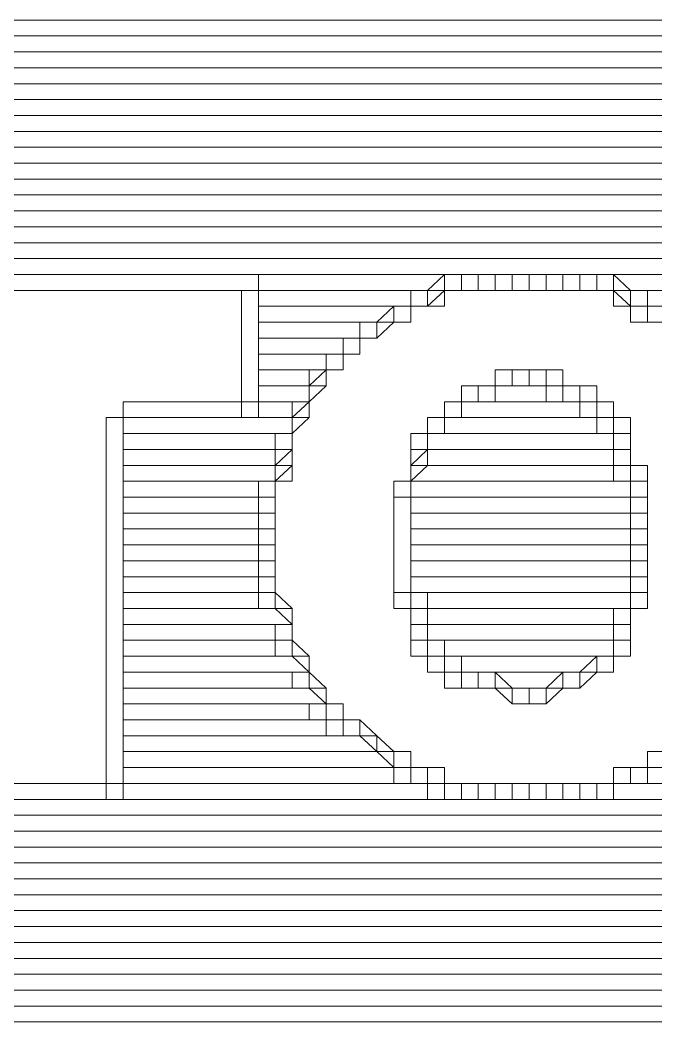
# Model space of a CAD drawing. Header units: millimetres. Extents: x 0 to 841, y 0 to 594.
# Drawn here: x 693.13 to 700.96, y 97.95 to 110.28 of the extents above; entities that cross this region are included whole.
import ezdxf

# ---------------------------------------------------------------- set-up
doc = ezdxf.new("R2010")
doc.units = ezdxf.units.MM
doc.header["$LTSCALE"] = 1.2
doc.layers.add('1', color=7, linetype='Continuous', lineweight=13)

msp = doc.modelspace()

# ---------------------------------------------------------------- linework, layer by layer
at = {"layer": '1'}
for p, q in [((659.387, 110.283), (718.839, 110.283)), ((659.387, 110.283), (718.839, 110.283)), ((659.387, 110.087), (718.839, 110.087)), ((659.387, 110.087), (718.839, 110.087)), ((659.387, 109.891), (718.839, 109.891)), ((659.387, 109.891), (718.839, 109.891)), ((667.723, 109.695), (718.839, 109.695)), ((667.723, 109.695), (718.839, 109.695)), ((667.931, 109.499), (718.839, 109.499)), ((667.931, 109.499), (718.839, 109.499)), ((668.139, 109.304), (718.839, 109.304)), ((668.139, 109.304), (718.839, 109.304)), ((668.348, 109.108), (718.839, 109.108)), ((668.348, 109.108), (718.839, 109.108)), ((668.557, 108.912), (718.839, 108.912)), ((668.557, 108.912), (718.839, 108.912)), ((668.765, 108.717), (718.839, 108.717)), ((668.765, 108.717), (718.839, 108.717)), ((668.973, 108.52), (718.839, 108.52)), ((668.973, 108.52), (718.839, 108.52)), ((669.182, 108.324), (718.839, 108.324)), ((669.182, 108.324), (718.839, 108.324)), ((669.39, 108.129), (718.839, 108.129)), ((669.39, 108.129), (718.839, 108.129)), ((669.598, 108.129), (718.839, 108.129)), ((669.598, 108.129), (718.839, 108.129)), ((669.807, 107.933), (718.839, 107.933)), ((669.807, 107.933), (718.839, 107.933)), ((670.015, 107.737), (718.839, 107.737)), ((670.015, 107.737), (718.839, 107.737)), ((670.432, 107.541), (718.839, 107.541)), ((670.432, 107.541), (718.839, 107.541)), ((678.143, 107.346), (718.839, 107.346)), ((678.143, 107.346), (718.839, 107.346)), ((678.35, 100.687), (718.839, 100.687)), ((678.35, 100.687), (718.839, 100.687)), ((670.224, 100.491), (718.839, 100.491)), ((670.224, 100.491), (718.839, 100.491)), ((670.432, 100.491), (718.839, 100.491)), ((670.432, 100.491), (718.839, 100.491)), ((669.807, 100.295), (718.839, 100.295)), ((669.807, 100.295), (718.839, 100.295)), ((669.598, 100.099), (718.839, 100.099)), ((669.598, 100.099), (718.839, 100.099)), ((669.182, 99.904), (718.839, 99.904)), ((669.182, 99.904), (718.839, 99.904)), ((668.765, 99.708), (718.839, 99.708)), ((668.765, 99.708), (718.839, 99.708)), ((659.387, 99.512), (718.839, 99.512)), ((659.387, 99.512), (718.839, 99.512)), ((667.931, 99.512), (718.839, 99.512)), ((667.931, 99.512), (718.839, 99.512)), ((659.387, 99.317), (718.839, 99.317)), ((659.387, 99.317), (718.839, 99.317)), ((659.387, 99.12), (718.839, 99.12)), ((659.387, 99.12), (718.839, 99.12)), ((659.387, 98.924), (718.839, 98.924)), ((659.387, 98.924), (718.839, 98.924)), ((659.387, 98.728), (718.839, 98.728)), ((659.387, 98.728), (718.839, 98.728)), ((659.387, 98.533), (718.839, 98.533)), ((659.387, 98.533), (718.839, 98.533)), ((659.387, 98.337), (718.839, 98.337)), ((659.387, 98.337), (718.839, 98.337))]:
    msp.add_line(p, q, dxfattribs=at)
for points in [[(718.839, 110.087), (659.387, 110.087), (659.387, 110.283), (718.839, 110.283)], [(718.839, 110.087), (659.387, 110.087), (659.387, 110.283)], [(718.839, 110.087), (659.387, 110.087), (659.387, 110.283), (718.839, 110.283)], [(718.839, 110.087), (659.387, 110.087), (659.387, 110.283)], [(718.839, 109.891), (659.387, 109.891), (659.387, 110.087)], [(718.839, 109.891), (659.387, 109.891), (659.387, 110.087)], [(718.839, 109.695), (659.387, 109.695), (659.387, 109.891)], [(718.839, 109.695), (659.387, 109.695), (659.387, 109.891)], [(718.839, 109.499), (667.723, 109.499), (667.723, 109.695)], [(718.839, 109.499), (667.723, 109.499), (667.723, 109.695)], [(718.839, 109.304), (667.931, 109.304), (667.931, 109.499)], [(718.839, 109.304), (667.931, 109.304), (667.931, 109.499)], [(718.839, 109.108), (668.139, 109.108), (668.139, 109.304), (718.839, 109.304)], [(718.839, 109.108), (668.139, 109.108), (668.139, 109.304)], [(718.839, 109.108), (668.139, 109.108), (668.139, 109.304), (718.839, 109.304)], [(718.839, 109.108), (668.139, 109.108), (668.139, 109.304)], [(718.839, 108.912), (668.348, 108.912), (668.348, 109.108)], [(718.839, 108.912), (668.348, 108.912), (668.348, 109.108)], [(718.839, 108.717), (668.557, 108.717), (668.557, 108.912)], [(718.839, 108.717), (668.557, 108.717), (668.557, 108.912)], [(718.839, 108.52), (668.765, 108.52), (668.765, 108.717)], [(718.839, 108.52), (668.765, 108.52), (668.765, 108.717)], [(718.839, 108.324), (668.973, 108.324), (668.973, 108.52)], [(718.839, 108.324), (668.973, 108.324), (668.973, 108.52)], [(718.839, 108.129), (669.182, 108.129), (669.182, 108.324)], [(718.839, 108.129), (669.182, 108.129), (669.182, 108.324)], [(718.839, 107.933), (669.39, 107.933), (669.39, 108.129)], [(718.839, 107.933), (669.39, 107.933), (669.39, 108.129)], [(718.839, 107.933), (669.598, 107.933), (669.598, 108.129)], [(718.839, 107.933), (669.598, 107.933), (669.598, 108.129)], [(718.839, 107.737), (669.807, 107.737), (669.807, 107.933)], [(718.839, 107.737), (669.807, 107.737), (669.807, 107.933)], [(718.839, 107.541), (670.015, 107.541), (670.015, 107.737)], [(718.839, 107.541), (670.015, 107.541), (670.015, 107.737)], [(718.839, 107.346), (670.432, 107.346), (670.432, 107.541)], [(718.839, 107.346), (670.432, 107.346), (670.432, 107.541)], [(718.839, 107.15), (678.143, 107.15), (678.143, 107.346)], [(718.839, 107.15), (678.143, 107.15), (678.143, 107.346)], [(718.839, 100.491), (678.35, 100.491), (678.35, 100.687)], [(718.839, 100.491), (678.35, 100.491), (678.35, 100.687)], [(718.839, 100.295), (670.224, 100.295), (670.224, 100.491)], [(718.839, 100.295), (670.224, 100.295), (670.224, 100.491)], [(718.839, 100.295), (670.432, 100.295), (670.432, 100.491)], [(718.839, 100.295), (670.432, 100.295), (670.432, 100.491)], [(718.839, 100.099), (669.807, 100.099), (669.807, 100.295)], [(718.839, 100.099), (669.807, 100.099), (669.807, 100.295)], [(718.839, 99.904), (669.598, 99.904), (669.598, 100.099)], [(718.839, 99.904), (669.598, 99.904), (669.598, 100.099)], [(718.839, 99.708), (669.182, 99.708), (669.182, 99.904)], [(718.839, 99.708), (669.182, 99.708), (669.182, 99.904)], [(718.839, 99.512), (668.765, 99.512), (668.765, 99.708)], [(718.839, 99.512), (668.765, 99.512), (668.765, 99.708)], [(718.839, 99.317), (659.387, 99.317), (659.387, 99.512)], [(718.839, 99.317), (659.387, 99.317), (659.387, 99.512)], [(718.839, 99.317), (667.931, 99.317), (667.931, 99.512)], [(718.839, 99.317), (667.931, 99.317), (667.931, 99.512)], [(718.839, 99.12), (659.387, 99.12), (659.387, 99.317)], [(718.839, 99.12), (659.387, 99.12), (659.387, 99.317)], [(718.839, 98.924), (659.387, 98.924), (659.387, 99.12)], [(718.839, 98.924), (659.387, 98.924), (659.387, 99.12)], [(718.839, 98.728), (659.387, 98.728), (659.387, 98.924)], [(718.839, 98.728), (659.387, 98.728), (659.387, 98.924)], [(718.839, 98.533), (659.387, 98.533), (659.387, 98.728)], [(718.839, 98.533), (659.387, 98.533), (659.387, 98.728)], [(718.839, 98.337), (659.387, 98.337), (659.387, 98.533)], [(718.839, 98.337), (659.387, 98.337), (659.387, 98.533)], [(718.839, 98.141), (659.387, 98.141), (659.387, 98.337), (718.839, 98.337)], [(718.839, 98.141), (659.387, 98.141), (659.387, 98.337)], [(718.839, 98.141), (659.387, 98.141), (659.387, 98.337), (718.839, 98.337)], [(718.839, 98.141), (659.387, 98.141), (659.387, 98.337)], [(718.839, 98.141), (659.387, 98.141), (659.387, 97.946), (718.839, 97.946)], [(718.839, 98.141), (659.387, 98.141), (659.387, 97.946), (718.839, 97.946)]]:
    msp.add_lwpolyline(points, dxfattribs=at)
for points in [[(691.271, 107.15), (696.063, 107.15), (696.063, 106.954), (691.271, 106.954)], [(691.271, 107.15), (696.063, 107.15), (696.063, 106.954), (691.271, 106.954)], [(696.063, 107.15), (698.981, 107.15), (698.981, 106.954), (696.063, 106.954)], [(696.063, 107.15), (698.981, 107.15), (698.981, 106.954), (696.063, 106.954)], [(698.147, 106.954), (698.356, 107.15), (698.356, 106.954), (698.147, 106.758)], [(698.147, 106.954), (698.356, 107.15), (698.356, 106.954), (698.147, 106.758)], [(698.356, 107.15), (698.356, 107.15), (698.356, 106.954), (698.356, 106.954)], [(698.356, 107.15), (698.564, 107.15), (698.564, 106.954), (698.356, 106.954)], [(698.356, 107.15), (698.356, 107.15), (698.356, 106.954), (698.356, 106.954)], [(698.356, 107.15), (698.564, 107.15), (698.564, 106.954), (698.356, 106.954)], [(698.564, 107.15), (698.772, 107.15), (698.772, 106.954), (698.564, 106.954)], [(698.564, 107.15), (698.772, 107.15), (698.772, 106.954), (698.564, 106.954)], [(698.772, 107.15), (698.772, 107.15), (698.772, 106.954), (698.772, 106.954)], [(698.772, 107.15), (698.981, 107.15), (698.981, 106.954), (698.772, 106.954)], [(698.772, 107.15), (698.772, 107.15), (698.772, 106.954), (698.772, 106.954)], [(698.772, 107.15), (698.981, 107.15), (698.981, 106.954), (698.772, 106.954)], [(698.981, 107.15), (698.981, 107.15), (698.981, 106.954), (698.981, 106.954)], [(698.981, 107.15), (699.189, 107.15), (699.189, 106.954), (698.981, 106.954)], [(698.981, 107.15), (698.981, 107.15), (698.981, 106.954), (698.981, 106.954)], [(698.981, 107.15), (699.189, 107.15), (699.189, 106.954), (698.981, 106.954)], [(699.189, 107.15), (699.398, 107.15), (699.398, 106.954), (699.189, 106.954)], [(699.189, 107.15), (699.398, 107.15), (699.398, 106.954), (699.189, 106.954)], [(699.398, 107.15), (699.398, 107.15), (699.398, 106.954), (699.398, 106.954)], [(699.398, 107.15), (699.606, 107.15), (699.606, 106.954), (699.398, 106.954)], [(699.398, 107.15), (699.398, 107.15), (699.398, 106.954), (699.398, 106.954)], [(699.398, 107.15), (699.606, 107.15), (699.606, 106.954), (699.398, 106.954)], [(699.606, 107.15), (699.814, 107.15), (699.814, 106.954), (699.606, 106.954)], [(699.606, 107.15), (699.814, 107.15), (699.814, 106.954), (699.606, 106.954)], [(699.814, 107.15), (699.814, 107.15), (699.814, 106.954), (699.814, 106.954)], [(699.814, 107.15), (700.023, 107.15), (700.023, 106.954), (699.814, 106.954)], [(699.814, 107.15), (703.565, 107.15), (703.565, 106.954), (699.814, 106.954)], [(699.814, 107.15), (699.814, 107.15), (699.814, 106.954), (699.814, 106.954)], [(699.814, 107.15), (700.023, 107.15), (700.023, 106.954), (699.814, 106.954)], [(699.814, 107.15), (703.565, 107.15), (703.565, 106.954), (699.814, 106.954)], [(700.023, 107.15), (700.023, 107.15), (700.023, 106.954), (700.023, 106.954)], [(700.023, 107.15), (700.231, 107.15), (700.231, 106.954), (700.023, 106.954)], [(700.023, 107.15), (700.023, 107.15), (700.023, 106.954), (700.023, 106.954)], [(700.023, 107.15), (700.231, 107.15), (700.231, 106.954), (700.023, 106.954)], [(700.231, 107.15), (700.439, 107.15), (700.439, 106.954), (700.231, 106.954)], [(700.231, 107.15), (700.439, 107.15), (700.439, 106.954), (700.231, 106.954)], [(700.439, 107.15), (700.439, 107.15), (700.439, 106.954), (700.439, 106.954)], [(700.439, 107.15), (700.648, 106.954), (700.648, 106.758), (700.439, 106.954)], [(700.439, 107.15), (700.439, 107.15), (700.439, 106.954), (700.439, 106.954)], [(700.439, 107.15), (700.648, 106.954), (700.648, 106.758), (700.439, 106.954)], [(695.855, 106.954), (695.855, 105.387), (696.063, 105.387), (696.063, 106.954)], [(695.855, 106.954), (695.855, 105.387), (696.063, 105.387), (696.063, 106.954)], [(696.063, 106.954), (698.356, 106.954), (698.356, 106.758), (696.063, 106.758)], [(696.063, 106.954), (697.939, 106.954), (697.939, 106.758), (696.063, 106.758)], [(696.063, 106.954), (698.356, 106.954), (698.356, 106.758), (696.063, 106.758)], [(696.063, 106.954), (697.939, 106.954), (697.939, 106.758), (696.063, 106.758)], [(697.939, 106.954), (698.147, 106.954), (698.147, 106.758), (697.939, 106.758)], [(697.939, 106.954), (698.147, 106.954), (698.147, 106.758), (697.939, 106.758)], [(698.147, 106.954), (698.147, 106.954), (698.147, 106.758), (698.147, 106.758)], [(698.147, 106.954), (698.147, 106.954), (698.147, 106.758), (698.147, 106.758)], [(700.439, 106.954), (703.565, 106.954), (703.565, 106.758), (700.439, 106.758)], [(700.439, 106.954), (703.565, 106.954), (703.565, 106.758), (700.439, 106.758)], [(700.648, 106.954), (700.648, 106.954), (700.648, 106.758), (700.648, 106.758)], [(700.648, 106.954), (700.856, 106.954), (700.856, 106.758), (700.648, 106.758)], [(700.648, 106.954), (700.648, 106.954), (700.648, 106.758), (700.648, 106.758)], [(700.648, 106.954), (700.856, 106.954), (700.856, 106.758), (700.648, 106.758)], [(700.856, 106.954), (703.565, 106.954), (703.565, 106.758), (700.856, 106.758)], [(700.856, 106.954), (703.565, 106.954), (703.565, 106.758), (700.856, 106.758)], [(696.063, 106.758), (697.731, 106.758), (697.731, 106.562), (696.063, 106.562)], [(696.063, 106.758), (697.731, 106.758), (697.731, 106.562), (696.063, 106.562)], [(697.522, 106.562), (697.731, 106.758), (697.731, 106.562), (697.522, 106.366)], [(697.522, 106.562), (697.731, 106.758), (697.731, 106.562), (697.522, 106.366)], [(697.731, 106.758), (697.731, 106.758), (697.731, 106.562), (697.731, 106.562)], [(697.731, 106.758), (697.939, 106.758), (697.939, 106.562), (697.731, 106.562)], [(697.731, 106.562), (697.731, 106.758), (697.939, 106.758), (697.939, 106.562)], [(697.731, 106.758), (697.731, 106.758), (697.731, 106.562), (697.731, 106.562)], [(697.731, 106.758), (697.939, 106.758), (697.939, 106.562), (697.731, 106.562)], [(697.731, 106.562), (697.731, 106.758), (697.939, 106.758), (697.939, 106.562)], [(700.648, 106.758), (700.648, 106.562), (700.856, 106.562), (700.856, 106.758)], [(700.648, 106.758), (700.648, 106.562), (700.856, 106.562), (700.856, 106.758)], [(700.856, 106.758), (701.065, 106.758), (701.065, 106.562), (700.856, 106.562)], [(700.856, 106.758), (701.065, 106.758), (701.065, 106.562), (700.856, 106.562)], [(696.063, 106.562), (697.313, 106.562), (697.313, 106.366), (696.063, 106.366)], [(696.063, 106.562), (697.313, 106.562), (697.313, 106.366), (696.063, 106.366)], [(697.313, 106.562), (697.522, 106.562), (697.522, 106.366), (697.313, 106.366)], [(697.313, 106.562), (697.522, 106.562), (697.522, 106.366), (697.313, 106.366)], [(697.522, 106.562), (697.522, 106.562), (697.522, 106.366), (697.522, 106.366)], [(697.522, 106.562), (697.522, 106.562), (697.522, 106.366), (697.522, 106.366)], [(696.063, 106.366), (697.313, 106.366), (697.313, 106.17), (696.063, 106.17)], [(696.063, 106.366), (697.313, 106.366), (697.313, 106.17), (696.063, 106.17)], [(697.106, 106.366), (697.313, 106.366), (697.313, 106.17), (697.106, 106.17)], [(697.106, 106.17), (697.106, 106.366), (697.313, 106.366), (697.313, 106.17)], [(697.106, 106.366), (697.313, 106.366), (697.313, 106.17), (697.106, 106.17)], [(697.106, 106.17), (697.106, 106.366), (697.313, 106.366), (697.313, 106.17)], [(696.063, 106.17), (697.106, 106.17), (697.106, 105.975), (696.063, 105.975)], [(696.063, 106.17), (697.106, 106.17), (697.106, 105.975), (696.063, 105.975)], [(696.897, 106.17), (697.106, 106.17), (697.106, 105.975), (696.897, 105.975)], [(696.897, 105.975), (696.897, 106.17), (697.106, 106.17), (697.106, 105.975)], [(696.897, 106.17), (697.106, 106.17), (697.106, 105.975), (696.897, 105.975)], [(696.897, 105.975), (696.897, 106.17), (697.106, 106.17), (697.106, 105.975)], [(696.063, 105.975), (696.897, 105.975), (696.897, 105.779), (696.063, 105.779)], [(696.063, 105.975), (696.897, 105.975), (696.897, 105.779), (696.063, 105.779)], [(696.063, 105.975), (696.897, 105.975), (696.897, 105.779), (696.063, 105.779)], [(696.063, 105.975), (696.897, 105.975), (696.897, 105.779), (696.063, 105.779)], [(696.688, 105.779), (696.897, 105.975), (696.897, 105.779), (696.688, 105.583)], [(696.688, 105.779), (696.688, 105.975), (696.897, 105.975), (696.897, 105.779)], [(696.688, 105.779), (696.897, 105.975), (696.897, 105.779), (696.688, 105.583)], [(696.688, 105.779), (696.688, 105.975), (696.897, 105.975), (696.897, 105.779)], [(696.897, 105.975), (696.897, 105.975), (696.897, 105.779), (696.897, 105.779)], [(696.897, 105.975), (696.897, 105.975), (696.897, 105.779), (696.897, 105.779)], [(698.981, 105.975), (698.981, 105.975), (698.981, 105.779), (698.981, 105.779)], [(698.981, 105.975), (699.189, 105.975), (699.189, 105.779), (698.981, 105.779)], [(698.981, 105.975), (699.606, 105.975), (699.606, 105.779), (698.981, 105.779)], [(698.981, 105.975), (698.981, 105.975), (698.981, 105.779), (698.981, 105.779)], [(698.981, 105.975), (699.189, 105.975), (699.189, 105.779), (698.981, 105.779)], [(698.981, 105.975), (699.606, 105.975), (699.606, 105.779), (698.981, 105.779)], [(699.189, 105.975), (699.189, 105.975), (699.189, 105.779), (699.189, 105.779)], [(699.189, 105.975), (699.398, 105.975), (699.398, 105.779), (699.189, 105.779)], [(699.189, 105.975), (699.189, 105.975), (699.189, 105.779), (699.189, 105.779)], [(699.189, 105.975), (699.398, 105.975), (699.398, 105.779), (699.189, 105.779)], [(699.398, 105.975), (699.398, 105.975), (699.398, 105.779), (699.398, 105.779)], [(699.398, 105.975), (699.398, 105.975), (699.398, 105.779), (699.398, 105.779)], [(699.398, 105.975), (699.606, 105.975), (699.606, 105.779), (699.398, 105.779)], [(699.398, 105.975), (699.398, 105.975), (699.398, 105.779), (699.398, 105.779)], [(699.398, 105.975), (699.398, 105.975), (699.398, 105.779), (699.398, 105.779)], [(699.398, 105.975), (699.606, 105.975), (699.606, 105.779), (699.398, 105.779)], [(699.606, 105.975), (699.606, 105.975), (699.606, 105.779), (699.606, 105.779)], [(699.606, 105.975), (699.814, 105.975), (699.814, 105.779), (699.606, 105.779)], [(699.606, 105.975), (699.606, 105.975), (699.606, 105.779), (699.606, 105.779)], [(699.606, 105.975), (699.814, 105.975), (699.814, 105.779), (699.606, 105.779)], [(699.814, 105.975), (699.814, 105.975), (699.814, 105.779), (699.814, 105.779)], [(699.814, 105.975), (699.814, 105.975), (699.814, 105.779), (699.814, 105.779)], [(696.063, 105.779), (696.688, 105.779), (696.688, 105.583), (696.063, 105.583)], [(696.063, 105.779), (696.688, 105.779), (696.688, 105.583), (696.063, 105.583)], [(696.688, 105.779), (696.688, 105.779), (696.688, 105.583), (696.688, 105.583)], [(696.688, 105.779), (696.688, 105.779), (696.688, 105.583), (696.688, 105.583)], [(698.564, 105.779), (698.564, 105.779), (698.564, 105.583), (698.564, 105.583)], [(698.564, 105.779), (698.772, 105.779), (698.772, 105.583), (698.564, 105.583)], [(698.564, 105.779), (700.023, 105.779), (700.023, 105.583), (698.564, 105.583)], [(698.564, 105.779), (698.564, 105.779), (698.564, 105.583), (698.564, 105.583)], [(698.564, 105.779), (698.772, 105.779), (698.772, 105.583), (698.564, 105.583)], [(698.564, 105.779), (700.023, 105.779), (700.023, 105.583), (698.564, 105.583)], [(698.772, 105.779), (698.772, 105.779), (698.772, 105.583), (698.772, 105.583)], [(698.772, 105.779), (698.981, 105.779), (698.981, 105.583), (698.772, 105.583)], [(698.772, 105.583), (698.772, 105.779), (698.981, 105.779), (698.981, 105.583)], [(698.772, 105.779), (698.772, 105.779), (698.772, 105.583), (698.772, 105.583)], [(698.772, 105.779), (698.981, 105.779), (698.981, 105.583), (698.772, 105.583)], [(698.772, 105.583), (698.772, 105.779), (698.981, 105.779), (698.981, 105.583)], [(699.606, 105.779), (699.606, 105.583), (699.814, 105.583), (699.814, 105.779)], [(699.606, 105.779), (699.606, 105.583), (699.814, 105.583), (699.814, 105.779)], [(699.814, 105.779), (700.023, 105.779), (700.023, 105.583), (699.814, 105.583)], [(699.814, 105.779), (700.023, 105.779), (700.023, 105.583), (699.814, 105.583)], [(700.023, 105.779), (700.023, 105.779), (700.023, 105.583), (700.023, 105.583)], [(700.023, 105.779), (700.023, 105.779), (700.023, 105.583), (700.023, 105.583)], [(700.023, 105.779), (700.231, 105.779), (700.231, 105.583), (700.023, 105.583)], [(700.023, 105.779), (700.023, 105.779), (700.023, 105.583), (700.023, 105.583)], [(700.023, 105.779), (700.023, 105.779), (700.023, 105.583), (700.023, 105.583)], [(700.023, 105.779), (700.231, 105.779), (700.231, 105.583), (700.023, 105.583)], [(696.063, 105.583), (694.396, 105.583), (694.396, 105.387), (696.063, 105.387)], [(694.396, 105.583), (696.688, 105.583), (696.688, 105.387), (694.396, 105.387)], [(696.063, 105.583), (694.396, 105.583), (694.396, 105.387), (696.063, 105.387)], [(694.396, 105.583), (696.688, 105.583), (696.688, 105.387), (694.396, 105.387)], [(696.48, 105.387), (696.688, 105.583), (696.688, 105.387), (696.48, 105.191)], [(696.48, 105.387), (696.48, 105.583), (696.688, 105.583), (696.688, 105.387)], [(696.48, 105.387), (696.688, 105.583), (696.688, 105.387), (696.48, 105.191)], [(696.48, 105.387), (696.48, 105.583), (696.688, 105.583), (696.688, 105.387)], [(696.688, 105.583), (696.688, 105.583), (696.688, 105.387), (696.688, 105.387)], [(696.688, 105.583), (696.688, 105.583), (696.688, 105.387), (696.688, 105.387)], [(698.356, 105.583), (698.356, 105.583), (698.356, 105.387), (698.356, 105.387)], [(698.356, 105.583), (698.564, 105.583), (698.564, 105.387), (698.356, 105.387)], [(698.356, 105.387), (698.356, 105.583), (698.564, 105.583), (698.564, 105.387)], [(698.356, 105.583), (700.439, 105.583), (700.439, 105.387), (698.356, 105.387)], [(698.356, 105.583), (698.356, 105.583), (698.356, 105.387), (698.356, 105.387)], [(698.356, 105.583), (698.564, 105.583), (698.564, 105.387), (698.356, 105.387)], [(698.356, 105.387), (698.356, 105.583), (698.564, 105.583), (698.564, 105.387)], [(698.356, 105.583), (700.439, 105.583), (700.439, 105.387), (698.356, 105.387)], [(698.564, 105.583), (698.564, 105.583), (698.564, 105.387), (698.564, 105.387)], [(698.564, 105.583), (698.564, 105.583), (698.564, 105.387), (698.564, 105.387)], [(700.023, 105.583), (700.023, 105.387), (700.231, 105.387), (700.231, 105.583)], [(700.023, 105.583), (700.023, 105.387), (700.231, 105.387), (700.231, 105.583)], [(700.231, 105.583), (700.231, 105.583), (700.231, 105.387), (700.231, 105.387)], [(700.231, 105.583), (700.439, 105.583), (700.439, 105.387), (700.231, 105.387)], [(700.231, 105.583), (700.231, 105.583), (700.231, 105.387), (700.231, 105.387)], [(700.231, 105.583), (700.439, 105.583), (700.439, 105.387), (700.231, 105.387)], [(700.439, 105.583), (700.439, 105.583), (700.439, 105.387), (700.439, 105.387)], [(700.439, 105.583), (700.439, 105.583), (700.439, 105.387), (700.439, 105.387)], [(694.188, 105.387), (694.188, 100.687), (694.396, 100.687), (694.396, 105.387)], [(694.188, 105.387), (694.188, 100.687), (694.396, 100.687), (694.396, 105.387)], [(694.396, 105.387), (696.48, 105.387), (696.48, 105.191), (694.396, 105.191)], [(694.396, 105.387), (696.48, 105.387), (696.48, 105.191), (694.396, 105.191)], [(696.48, 105.387), (696.48, 105.387), (696.48, 105.191), (696.48, 105.191)], [(696.48, 105.387), (696.48, 105.387), (696.48, 105.191), (696.48, 105.191)], [(698.147, 105.387), (698.147, 105.387), (698.147, 105.191), (698.147, 105.191)], [(698.147, 105.387), (698.356, 105.387), (698.356, 105.191), (698.147, 105.191)], [(698.147, 105.191), (698.147, 105.387), (698.356, 105.387), (698.356, 105.191)], [(698.147, 105.387), (698.147, 105.387), (698.147, 105.191), (698.147, 105.191)], [(698.147, 105.387), (698.356, 105.387), (698.356, 105.191), (698.147, 105.191)], [(698.147, 105.191), (698.147, 105.387), (698.356, 105.387), (698.356, 105.191)], [(698.356, 105.387), (700.439, 105.387), (700.439, 105.191), (698.356, 105.191)], [(698.356, 105.387), (700.439, 105.387), (700.439, 105.191), (698.356, 105.191)], [(700.231, 105.387), (700.231, 105.191), (700.439, 105.191), (700.439, 105.387)], [(700.231, 105.387), (700.231, 105.191), (700.439, 105.191), (700.439, 105.387)], [(700.439, 105.387), (700.648, 105.387), (700.648, 105.191), (700.439, 105.191)], [(700.439, 105.387), (700.648, 105.387), (700.648, 105.191), (700.439, 105.191)], [(700.648, 105.387), (700.648, 105.387), (700.648, 105.191), (700.648, 105.191)], [(700.648, 105.387), (700.648, 105.387), (700.648, 105.191), (700.648, 105.191)], [(694.396, 105.191), (696.48, 105.191), (696.48, 104.995), (694.396, 104.995)], [(694.396, 105.191), (696.48, 105.191), (696.48, 104.995), (694.396, 104.995)], [(696.272, 104.995), (696.272, 105.191), (696.48, 105.191), (696.48, 104.995)], [(696.272, 104.995), (696.272, 105.191), (696.48, 105.191), (696.48, 104.995)], [(697.939, 104.995), (697.939, 105.191), (698.147, 105.191), (698.147, 104.995)], [(697.939, 104.995), (697.939, 105.191), (698.147, 105.191), (698.147, 104.995)], [(698.147, 105.191), (698.147, 105.191), (698.147, 104.995), (698.147, 104.995)], [(698.147, 105.191), (700.648, 105.191), (700.648, 104.995), (698.147, 104.995)], [(698.147, 105.191), (700.648, 105.191), (700.648, 104.995), (698.147, 104.995)], [(698.147, 105.191), (698.147, 105.191), (698.147, 104.995), (698.147, 104.995)], [(698.147, 105.191), (700.648, 105.191), (700.648, 104.995), (698.147, 104.995)], [(698.147, 105.191), (700.648, 105.191), (700.648, 104.995), (698.147, 104.995)], [(700.439, 105.191), (700.439, 104.995), (700.648, 104.995), (700.648, 105.191)], [(700.439, 105.191), (700.439, 104.995), (700.648, 104.995), (700.648, 105.191)], [(700.648, 105.191), (700.648, 105.191), (700.648, 104.995), (700.648, 104.995)], [(700.648, 105.191), (700.648, 105.191), (700.648, 104.995), (700.648, 104.995)], [(694.396, 104.995), (696.48, 104.995), (696.48, 104.799), (694.396, 104.799)], [(694.396, 104.995), (696.48, 104.995), (696.48, 104.799), (694.396, 104.799)], [(696.272, 104.799), (696.48, 104.995), (696.48, 104.799), (696.272, 104.604)], [(696.272, 104.799), (696.272, 104.995), (696.48, 104.995), (696.48, 104.799)], [(696.272, 104.799), (696.48, 104.995), (696.48, 104.799), (696.272, 104.604)], [(696.272, 104.799), (696.272, 104.995), (696.48, 104.995), (696.48, 104.799)], [(696.48, 104.995), (696.48, 104.995), (696.48, 104.799), (696.48, 104.799)], [(696.48, 104.995), (696.48, 104.995), (696.48, 104.799), (696.48, 104.799)], [(697.939, 104.799), (698.147, 104.995), (698.147, 104.799), (697.939, 104.604)], [(697.939, 104.799), (697.939, 104.995), (698.147, 104.995), (698.147, 104.799)], [(697.939, 104.799), (698.147, 104.995), (698.147, 104.799), (697.939, 104.604)], [(697.939, 104.799), (697.939, 104.995), (698.147, 104.995), (698.147, 104.799)], [(698.147, 104.995), (698.147, 104.995), (698.147, 104.799), (698.147, 104.799)], [(698.147, 104.995), (698.147, 104.995), (698.147, 104.799), (698.147, 104.799)], [(698.147, 104.995), (700.648, 104.995), (700.648, 104.799), (698.147, 104.799)], [(698.147, 104.995), (698.147, 104.995), (698.147, 104.799), (698.147, 104.799)], [(698.147, 104.995), (698.147, 104.995), (698.147, 104.799), (698.147, 104.799)], [(698.147, 104.995), (700.648, 104.995), (700.648, 104.799), (698.147, 104.799)], [(700.439, 104.995), (700.439, 104.799), (700.648, 104.799), (700.648, 104.995)], [(700.439, 104.995), (700.439, 104.799), (700.648, 104.799), (700.648, 104.995)], [(700.648, 104.995), (700.648, 104.995), (700.648, 104.799), (700.648, 104.799)], [(700.648, 104.995), (700.648, 104.995), (700.648, 104.799), (700.648, 104.799)], [(700.648, 104.995), (700.648, 104.995), (700.648, 104.799), (700.648, 104.799)], [(700.648, 104.995), (700.648, 104.995), (700.648, 104.799), (700.648, 104.799)], [(694.396, 104.799), (696.48, 104.799), (696.48, 104.604), (694.396, 104.604)], [(694.396, 104.799), (696.272, 104.799), (696.272, 104.604), (694.396, 104.604)], [(694.396, 104.799), (696.48, 104.799), (696.48, 104.604), (694.396, 104.604)], [(694.396, 104.799), (696.272, 104.799), (696.272, 104.604), (694.396, 104.604)], [(696.272, 104.799), (696.272, 104.799), (696.272, 104.604), (696.272, 104.604)], [(696.272, 104.799), (696.272, 104.799), (696.272, 104.604), (696.272, 104.604)], [(697.939, 104.799), (697.939, 104.799), (697.939, 104.604), (697.939, 104.604)], [(697.939, 104.799), (700.856, 104.799), (700.856, 104.604), (697.939, 104.604)], [(697.939, 104.799), (697.939, 104.799), (697.939, 104.604), (697.939, 104.604)], [(697.939, 104.799), (700.856, 104.799), (700.856, 104.604), (697.939, 104.604)], [(700.439, 104.799), (700.439, 104.604), (700.648, 104.604), (700.648, 104.799)], [(700.439, 104.799), (700.439, 104.604), (700.648, 104.604), (700.648, 104.799)], [(700.648, 104.799), (700.856, 104.799), (700.856, 104.604), (700.648, 104.604)], [(700.648, 104.799), (700.856, 104.799), (700.856, 104.604), (700.648, 104.604)], [(694.396, 104.604), (696.272, 104.604), (696.272, 104.408), (694.396, 104.408)], [(694.396, 104.604), (696.272, 104.604), (696.272, 104.408), (694.396, 104.408)], [(696.063, 104.408), (696.063, 104.604), (696.272, 104.604), (696.272, 104.408)], [(696.063, 104.408), (696.063, 104.604), (696.272, 104.604), (696.272, 104.408)], [(697.731, 104.408), (697.731, 104.604), (697.939, 104.604), (697.939, 104.408)], [(697.731, 104.408), (697.731, 104.604), (697.939, 104.604), (697.939, 104.408)], [(697.939, 104.604), (700.856, 104.604), (700.856, 104.408), (697.939, 104.408)], [(697.939, 104.604), (700.856, 104.604), (700.856, 104.408), (697.939, 104.408)], [(700.648, 104.604), (700.648, 104.408), (700.856, 104.408), (700.856, 104.604)], [(700.648, 104.604), (700.648, 104.408), (700.856, 104.408), (700.856, 104.604)], [(694.396, 104.408), (696.272, 104.408), (696.272, 104.212), (694.396, 104.212)], [(694.396, 104.408), (696.272, 104.408), (696.272, 104.212), (694.396, 104.212)], [(696.063, 104.212), (696.063, 104.408), (696.272, 104.408), (696.272, 104.212)], [(696.063, 104.212), (696.063, 104.408), (696.272, 104.408), (696.272, 104.212)], [(696.272, 104.408), (696.272, 104.408), (696.272, 104.212), (696.272, 104.212)], [(696.272, 104.408), (696.272, 104.408), (696.272, 104.212), (696.272, 104.212)], [(697.731, 103.233), (697.731, 104.408), (697.939, 104.408), (697.939, 103.233)], [(697.731, 103.233), (697.731, 104.408), (697.939, 104.408), (697.939, 103.233)], [(697.939, 104.408), (700.856, 104.408), (700.856, 104.212), (697.939, 104.212)], [(697.939, 104.408), (700.856, 104.408), (700.856, 104.212), (697.939, 104.212)], [(700.648, 104.408), (700.648, 103.233), (700.856, 103.233), (700.856, 104.408)], [(700.648, 104.408), (700.648, 103.233), (700.856, 103.233), (700.856, 104.408)], [(694.396, 104.212), (696.272, 104.212), (696.272, 104.017), (694.396, 104.017)], [(694.396, 104.212), (696.272, 104.212), (696.272, 104.017), (694.396, 104.017)], [(696.063, 103.428), (696.063, 104.212), (696.272, 104.212), (696.272, 103.428)], [(696.063, 103.428), (696.063, 104.212), (696.272, 104.212), (696.272, 103.428)], [(697.939, 104.212), (700.856, 104.212), (700.856, 104.017), (697.939, 104.017)], [(697.939, 104.212), (700.856, 104.212), (700.856, 104.017), (697.939, 104.017)], [(694.396, 104.017), (696.272, 104.017), (696.272, 103.82), (694.396, 103.82)], [(694.396, 104.017), (696.272, 104.017), (696.272, 103.82), (694.396, 103.82)], [(697.939, 104.017), (700.856, 104.017), (700.856, 103.82), (697.939, 103.82)], [(697.939, 104.017), (700.856, 104.017), (700.856, 103.82), (697.939, 103.82)], [(697.939, 104.017), (700.856, 104.017), (700.856, 103.82), (697.939, 103.82)], [(697.939, 104.017), (700.856, 104.017), (700.856, 103.82), (697.939, 103.82)], [(694.396, 103.82), (696.272, 103.82), (696.272, 103.624), (694.396, 103.624)], [(694.396, 103.82), (696.272, 103.82), (696.272, 103.624), (694.396, 103.624)], [(694.396, 103.82), (696.272, 103.82), (696.272, 103.624), (694.396, 103.624)], [(694.396, 103.82), (696.272, 103.82), (696.272, 103.624), (694.396, 103.624)], [(697.939, 103.82), (700.856, 103.82), (700.856, 103.624), (697.939, 103.624)], [(697.939, 103.82), (700.856, 103.82), (700.856, 103.624), (697.939, 103.624)], [(694.396, 103.624), (696.272, 103.624), (696.272, 103.428), (694.396, 103.428)], [(694.396, 103.624), (696.272, 103.624), (696.272, 103.428), (694.396, 103.428)], [(696.272, 103.624), (696.272, 103.624), (696.272, 103.428), (696.272, 103.428)], [(696.272, 103.624), (696.272, 103.624), (696.272, 103.428), (696.272, 103.428)], [(697.939, 103.624), (700.856, 103.624), (700.856, 103.428), (697.939, 103.428)], [(697.939, 103.624), (700.856, 103.624), (700.856, 103.428), (697.939, 103.428)], [(694.396, 103.428), (696.272, 103.428), (696.272, 103.233), (694.396, 103.233)], [(694.396, 103.428), (696.272, 103.428), (696.272, 103.233), (694.396, 103.233)], [(696.063, 103.233), (696.063, 103.428), (696.272, 103.428), (696.272, 103.233)], [(696.063, 103.233), (696.063, 103.428), (696.272, 103.428), (696.272, 103.233)], [(696.272, 103.428), (696.272, 103.428), (696.272, 103.233), (696.272, 103.233)], [(696.272, 103.428), (696.272, 103.428), (696.272, 103.233), (696.272, 103.233)], [(697.939, 103.428), (700.856, 103.428), (700.856, 103.233), (697.939, 103.233)], [(697.939, 103.428), (700.856, 103.428), (700.856, 103.233), (697.939, 103.233)], [(694.396, 103.233), (696.272, 103.233), (696.272, 103.037), (694.396, 103.037)], [(694.396, 103.233), (696.272, 103.233), (696.272, 103.037), (694.396, 103.037)], [(696.063, 103.037), (696.063, 103.233), (696.272, 103.233), (696.272, 103.037)], [(696.063, 103.037), (696.063, 103.233), (696.272, 103.233), (696.272, 103.037)], [(696.48, 103.037), (696.272, 103.233), (696.272, 103.037), (696.48, 102.841)], [(696.48, 103.037), (696.272, 103.233), (696.272, 103.037), (696.48, 102.841)], [(697.731, 103.037), (697.731, 103.233), (697.939, 103.233), (697.939, 103.037)], [(697.731, 103.037), (697.731, 103.233), (697.939, 103.233), (697.939, 103.037)], [(698.147, 103.233), (697.939, 103.233), (697.939, 103.037), (698.147, 103.037)], [(697.939, 103.233), (697.939, 103.233), (697.939, 103.037), (697.939, 103.037)], [(697.939, 103.233), (700.648, 103.233), (700.648, 103.037), (697.939, 103.037)], [(698.147, 103.233), (697.939, 103.233), (697.939, 103.037), (698.147, 103.037)], [(697.939, 103.233), (697.939, 103.233), (697.939, 103.037), (697.939, 103.037)], [(697.939, 103.233), (700.648, 103.233), (700.648, 103.037), (697.939, 103.037)], [(700.648, 103.233), (700.648, 103.037), (700.856, 103.037), (700.856, 103.233)], [(700.856, 103.233), (700.648, 103.233), (700.648, 103.037), (700.856, 103.037)], [(700.648, 103.233), (700.648, 103.233), (700.648, 103.037), (700.648, 103.037)], [(700.648, 103.233), (700.648, 103.037), (700.856, 103.037), (700.856, 103.233)], [(700.856, 103.233), (700.648, 103.233), (700.648, 103.037), (700.856, 103.037)], [(700.648, 103.233), (700.648, 103.233), (700.648, 103.037), (700.648, 103.037)], [(694.396, 103.037), (696.48, 103.037), (696.48, 102.841), (694.396, 102.841)], [(694.396, 103.037), (696.48, 103.037), (696.48, 102.841), (694.396, 102.841)], [(696.48, 103.037), (696.48, 103.037), (696.48, 102.841), (696.48, 102.841)], [(696.48, 103.037), (696.48, 103.037), (696.48, 102.841), (696.48, 102.841)], [(697.939, 102.841), (697.939, 103.037), (698.147, 103.037), (698.147, 102.841)], [(697.939, 102.841), (697.939, 103.037), (698.147, 103.037), (698.147, 102.841)], [(698.147, 103.037), (698.147, 103.037), (698.147, 102.841), (698.147, 102.841)], [(698.147, 103.037), (700.648, 103.037), (700.648, 102.841), (698.147, 102.841)], [(698.147, 103.037), (698.147, 103.037), (698.147, 102.841), (698.147, 102.841)], [(698.147, 103.037), (700.648, 103.037), (700.648, 102.841), (698.147, 102.841)], [(700.439, 103.037), (700.439, 102.841), (700.648, 102.841), (700.648, 103.037)], [(700.439, 103.037), (700.439, 102.841), (700.648, 102.841), (700.648, 103.037)], [(700.648, 103.037), (700.648, 103.037), (700.648, 102.841), (700.648, 102.841)], [(700.648, 103.037), (700.648, 103.037), (700.648, 102.841), (700.648, 102.841)], [(694.396, 102.841), (696.48, 102.841), (696.48, 102.646), (694.396, 102.646)], [(694.396, 102.841), (696.48, 102.841), (696.48, 102.646), (694.396, 102.646)], [(696.272, 102.646), (696.272, 102.841), (696.48, 102.841), (696.48, 102.646)], [(696.272, 102.646), (696.272, 102.841), (696.48, 102.841), (696.48, 102.646)], [(696.48, 102.841), (696.48, 102.841), (696.48, 102.646), (696.48, 102.646)], [(696.48, 102.841), (696.48, 102.841), (696.48, 102.646), (696.48, 102.646)], [(697.939, 102.646), (697.939, 102.841), (698.147, 102.841), (698.147, 102.646)], [(697.939, 102.646), (697.939, 102.841), (698.147, 102.841), (698.147, 102.646)], [(698.147, 102.841), (698.147, 102.841), (698.147, 102.646), (698.147, 102.646)], [(698.147, 102.841), (698.147, 102.841), (698.147, 102.646), (698.147, 102.646)], [(698.147, 102.841), (700.648, 102.841), (700.648, 102.646), (698.147, 102.646)], [(698.147, 102.841), (700.648, 102.841), (700.648, 102.646), (698.147, 102.646)], [(698.147, 102.841), (698.147, 102.841), (698.147, 102.646), (698.147, 102.646)], [(698.147, 102.841), (698.147, 102.841), (698.147, 102.646), (698.147, 102.646)], [(698.147, 102.841), (700.648, 102.841), (700.648, 102.646), (698.147, 102.646)], [(698.147, 102.841), (700.648, 102.841), (700.648, 102.646), (698.147, 102.646)], [(700.439, 102.841), (700.439, 102.646), (700.648, 102.646), (700.648, 102.841)], [(700.439, 102.841), (700.439, 102.646), (700.648, 102.646), (700.648, 102.841)], [(700.648, 102.841), (700.648, 102.841), (700.648, 102.646), (700.648, 102.646)], [(700.648, 102.841), (700.648, 102.841), (700.648, 102.646), (700.648, 102.646)], [(700.648, 102.841), (700.648, 102.841), (700.648, 102.646), (700.648, 102.646)], [(700.648, 102.841), (700.648, 102.841), (700.648, 102.646), (700.648, 102.646)], [(694.396, 102.646), (696.48, 102.646), (696.48, 102.45), (694.396, 102.45)], [(694.396, 102.646), (696.48, 102.646), (696.48, 102.45), (694.396, 102.45)], [(694.396, 102.646), (696.48, 102.646), (696.48, 102.45), (694.396, 102.45)], [(694.396, 102.646), (696.48, 102.646), (696.48, 102.45), (694.396, 102.45)], [(696.272, 102.45), (696.272, 102.646), (696.48, 102.646), (696.48, 102.45)], [(696.272, 102.45), (696.272, 102.646), (696.48, 102.646), (696.48, 102.45)], [(696.688, 102.45), (696.48, 102.646), (696.48, 102.45), (696.688, 102.254)], [(696.688, 102.45), (696.48, 102.646), (696.48, 102.45), (696.688, 102.254)], [(697.939, 102.45), (697.939, 102.646), (698.147, 102.646), (698.147, 102.45)], [(697.939, 102.45), (697.939, 102.646), (698.147, 102.646), (698.147, 102.45)], [(698.356, 102.646), (698.147, 102.646), (698.147, 102.45), (698.356, 102.45)], [(698.356, 102.646), (698.147, 102.646), (698.147, 102.45), (698.356, 102.45)], [(698.356, 102.646), (698.356, 102.646), (698.356, 102.45), (698.356, 102.45)], [(698.356, 102.646), (700.439, 102.646), (700.439, 102.45), (698.356, 102.45)], [(698.356, 102.646), (698.356, 102.646), (698.356, 102.45), (698.356, 102.45)], [(698.356, 102.646), (700.439, 102.646), (700.439, 102.45), (698.356, 102.45)], [(700.439, 102.646), (700.439, 102.45), (700.648, 102.45), (700.648, 102.646)], [(700.648, 102.646), (700.439, 102.646), (700.439, 102.45), (700.648, 102.45)], [(700.439, 102.646), (700.439, 102.646), (700.439, 102.45), (700.439, 102.45)], [(700.439, 102.646), (700.439, 102.45), (700.648, 102.45), (700.648, 102.646)], [(700.648, 102.646), (700.439, 102.646), (700.439, 102.45), (700.648, 102.45)], [(700.439, 102.646), (700.439, 102.646), (700.439, 102.45), (700.439, 102.45)], [(694.396, 102.45), (696.688, 102.45), (696.688, 102.254), (694.396, 102.254)], [(694.396, 102.45), (696.688, 102.45), (696.688, 102.254), (694.396, 102.254)], [(696.688, 102.45), (696.688, 102.45), (696.688, 102.254), (696.688, 102.254)], [(696.688, 102.45), (696.688, 102.45), (696.688, 102.254), (696.688, 102.254)], [(698.147, 102.254), (698.147, 102.45), (698.356, 102.45), (698.356, 102.254)], [(698.147, 102.254), (698.147, 102.45), (698.356, 102.45), (698.356, 102.254)], [(698.564, 102.45), (698.356, 102.45), (698.356, 102.254), (698.564, 102.254)], [(698.564, 102.45), (698.356, 102.45), (698.356, 102.254), (698.564, 102.254)], [(698.564, 102.45), (698.564, 102.45), (698.564, 102.254), (698.564, 102.254)], [(698.564, 102.45), (698.564, 102.45), (698.564, 102.254), (698.564, 102.254)], [(698.564, 102.45), (700.231, 102.45), (700.231, 102.254), (698.564, 102.254)], [(698.564, 102.45), (698.564, 102.45), (698.564, 102.254), (698.564, 102.254)], [(698.564, 102.45), (698.564, 102.45), (698.564, 102.254), (698.564, 102.254)], [(698.564, 102.45), (700.231, 102.45), (700.231, 102.254), (698.564, 102.254)], [(700.231, 102.45), (700.023, 102.254), (700.023, 102.058), (700.231, 102.254)], [(700.231, 102.45), (700.023, 102.254), (700.023, 102.058), (700.231, 102.254)], [(700.231, 102.45), (700.231, 102.254), (700.439, 102.254), (700.439, 102.45)], [(700.439, 102.45), (700.231, 102.45), (700.231, 102.254), (700.439, 102.254)], [(700.231, 102.45), (700.231, 102.45), (700.231, 102.254), (700.231, 102.254)], [(700.231, 102.45), (700.231, 102.45), (700.231, 102.254), (700.231, 102.254)], [(700.231, 102.45), (700.231, 102.254), (700.439, 102.254), (700.439, 102.45)], [(700.439, 102.45), (700.231, 102.45), (700.231, 102.254), (700.439, 102.254)], [(700.231, 102.45), (700.231, 102.45), (700.231, 102.254), (700.231, 102.254)], [(700.231, 102.45), (700.231, 102.45), (700.231, 102.254), (700.231, 102.254)], [(694.396, 102.254), (696.688, 102.254), (696.688, 102.058), (694.396, 102.058)], [(694.396, 102.254), (696.688, 102.254), (696.688, 102.058), (694.396, 102.058)], [(696.48, 102.058), (696.48, 102.254), (696.688, 102.254), (696.688, 102.058)], [(696.48, 102.058), (696.48, 102.254), (696.688, 102.254), (696.688, 102.058)], [(696.897, 102.058), (696.688, 102.254), (696.688, 102.058), (696.897, 101.862)], [(696.688, 102.254), (696.688, 102.254), (696.688, 102.058), (696.688, 102.058)], [(696.897, 102.058), (696.688, 102.254), (696.688, 102.058), (696.897, 101.862)], [(696.688, 102.254), (696.688, 102.254), (696.688, 102.058), (696.688, 102.058)], [(698.356, 102.058), (698.356, 102.254), (698.564, 102.254), (698.564, 102.058)], [(698.356, 102.058), (698.356, 102.254), (698.564, 102.254), (698.564, 102.058)], [(698.772, 102.254), (698.564, 102.254), (698.564, 102.058), (698.772, 102.058)], [(698.772, 102.254), (698.564, 102.254), (698.564, 102.058), (698.772, 102.058)], [(698.981, 102.254), (698.772, 102.254), (698.772, 102.058), (698.981, 102.058)], [(698.772, 102.254), (698.772, 102.254), (698.772, 102.058), (698.772, 102.058)], [(698.772, 102.254), (700.023, 102.254), (700.023, 102.058), (698.772, 102.058)], [(698.981, 102.254), (698.772, 102.254), (698.772, 102.058), (698.981, 102.058)], [(698.772, 102.254), (698.772, 102.254), (698.772, 102.058), (698.772, 102.058)], [(698.772, 102.254), (700.023, 102.254), (700.023, 102.058), (698.772, 102.058)], [(699.189, 102.058), (698.981, 102.254), (698.981, 102.058), (699.189, 101.862)], [(698.981, 102.254), (698.981, 102.254), (698.981, 102.058), (698.981, 102.058)], [(698.981, 102.254), (698.981, 102.254), (698.981, 102.058), (698.981, 102.058)], [(699.189, 102.058), (698.981, 102.254), (698.981, 102.058), (699.189, 101.862)], [(698.981, 102.254), (698.981, 102.254), (698.981, 102.058), (698.981, 102.058)], [(698.981, 102.254), (698.981, 102.254), (698.981, 102.058), (698.981, 102.058)], [(699.814, 102.254), (699.606, 102.058), (699.606, 101.862), (699.814, 102.058)], [(699.814, 102.254), (699.606, 102.058), (699.606, 101.862), (699.814, 102.058)], [(700.023, 102.254), (699.814, 102.254), (699.814, 102.058), (700.023, 102.058)], [(699.814, 102.254), (699.814, 102.254), (699.814, 102.058), (699.814, 102.058)], [(699.814, 102.254), (699.814, 102.254), (699.814, 102.058), (699.814, 102.058)], [(700.023, 102.254), (699.814, 102.254), (699.814, 102.058), (700.023, 102.058)], [(699.814, 102.254), (699.814, 102.254), (699.814, 102.058), (699.814, 102.058)], [(699.814, 102.254), (699.814, 102.254), (699.814, 102.058), (699.814, 102.058)], [(700.023, 102.254), (700.023, 102.254), (700.023, 102.058), (700.023, 102.058)], [(700.023, 102.254), (700.023, 102.254), (700.023, 102.058), (700.023, 102.058)], [(700.023, 102.254), (700.023, 102.254), (700.023, 102.058), (700.023, 102.058)], [(700.023, 102.254), (700.023, 102.254), (700.023, 102.058), (700.023, 102.058)], [(694.396, 102.058), (696.897, 102.058), (696.897, 101.862), (694.396, 101.862)], [(694.396, 102.058), (696.897, 102.058), (696.897, 101.862), (694.396, 101.862)], [(696.897, 102.058), (696.897, 102.058), (696.897, 101.862), (696.897, 101.862)], [(696.897, 102.058), (696.897, 102.058), (696.897, 101.862), (696.897, 101.862)], [(699.398, 102.058), (699.189, 102.058), (699.189, 101.862), (699.398, 101.862)], [(699.189, 102.058), (699.189, 102.058), (699.189, 101.862), (699.189, 101.862)], [(699.398, 102.058), (699.189, 102.058), (699.189, 101.862), (699.398, 101.862)], [(699.189, 102.058), (699.189, 102.058), (699.189, 101.862), (699.189, 101.862)], [(699.606, 102.058), (699.398, 102.058), (699.398, 101.862), (699.606, 101.862)], [(699.398, 102.058), (699.398, 102.058), (699.398, 101.862), (699.398, 101.862)], [(699.398, 102.058), (699.398, 102.058), (699.398, 101.862), (699.398, 101.862)], [(699.606, 102.058), (699.398, 102.058), (699.398, 101.862), (699.606, 101.862)], [(699.398, 102.058), (699.398, 102.058), (699.398, 101.862), (699.398, 101.862)], [(699.398, 102.058), (699.398, 102.058), (699.398, 101.862), (699.398, 101.862)], [(699.606, 102.058), (699.606, 102.058), (699.606, 101.862), (699.606, 101.862)], [(699.606, 102.058), (699.606, 102.058), (699.606, 101.862), (699.606, 101.862)], [(694.396, 101.862), (697.106, 101.862), (697.106, 101.666), (694.396, 101.666)], [(694.396, 101.862), (697.106, 101.862), (697.106, 101.666), (694.396, 101.666)], [(696.688, 101.666), (696.688, 101.862), (696.897, 101.862), (696.897, 101.666)], [(696.688, 101.666), (696.688, 101.862), (696.897, 101.862), (696.897, 101.666)], [(697.106, 101.862), (696.897, 101.862), (696.897, 101.666), (697.106, 101.666)], [(697.106, 101.862), (696.897, 101.862), (696.897, 101.666), (697.106, 101.666)], [(694.396, 101.666), (697.106, 101.666), (697.106, 101.47), (694.396, 101.47)], [(694.396, 101.666), (697.313, 101.666), (697.313, 101.47), (694.396, 101.47)], [(694.396, 101.666), (697.106, 101.666), (697.106, 101.47), (694.396, 101.47)], [(694.396, 101.666), (697.313, 101.666), (697.313, 101.47), (694.396, 101.47)], [(696.897, 101.47), (696.897, 101.666), (697.106, 101.666), (697.106, 101.47)], [(696.897, 101.47), (696.897, 101.666), (697.106, 101.666), (697.106, 101.47)], [(697.313, 101.666), (697.106, 101.666), (697.106, 101.47), (697.313, 101.47)], [(697.313, 101.666), (697.106, 101.666), (697.106, 101.47), (697.313, 101.47)], [(697.522, 101.47), (697.313, 101.666), (697.313, 101.47), (697.522, 101.275)], [(697.313, 101.666), (697.313, 101.666), (697.313, 101.47), (697.313, 101.47)], [(697.522, 101.47), (697.313, 101.666), (697.313, 101.47), (697.522, 101.275)], [(697.313, 101.666), (697.313, 101.666), (697.313, 101.47), (697.313, 101.47)], [(694.396, 101.47), (697.522, 101.47), (697.522, 101.275), (694.396, 101.275)], [(694.396, 101.47), (697.522, 101.47), (697.522, 101.275), (694.396, 101.275)], [(697.731, 101.275), (697.522, 101.47), (697.522, 101.275), (697.731, 101.079)], [(697.522, 101.47), (697.522, 101.47), (697.522, 101.275), (697.522, 101.275)], [(697.731, 101.275), (697.522, 101.47), (697.522, 101.275), (697.731, 101.079)], [(697.522, 101.47), (697.522, 101.47), (697.522, 101.275), (697.522, 101.275)], [(694.396, 101.275), (697.731, 101.275), (697.731, 101.079), (694.396, 101.079)], [(694.396, 101.275), (697.731, 101.275), (697.731, 101.079), (694.396, 101.079)], [(697.939, 101.275), (697.731, 101.275), (697.731, 101.079), (697.939, 101.079)], [(697.731, 101.275), (697.731, 101.275), (697.731, 101.079), (697.731, 101.079)], [(697.939, 101.275), (697.731, 101.275), (697.731, 101.079), (697.939, 101.079)], [(697.731, 101.275), (697.731, 101.275), (697.731, 101.079), (697.731, 101.079)], [(701.065, 101.275), (700.856, 101.275), (700.856, 101.079), (701.065, 101.079)], [(700.856, 101.275), (703.565, 101.275), (703.565, 101.079), (700.856, 101.079)], [(701.065, 101.275), (700.856, 101.275), (700.856, 101.079), (701.065, 101.079)], [(700.856, 101.275), (703.565, 101.275), (703.565, 101.079), (700.856, 101.079)], [(694.396, 101.079), (698.147, 101.079), (698.147, 100.883), (694.396, 100.883)], [(694.396, 101.079), (698.147, 101.079), (698.147, 100.883), (694.396, 100.883)], [(697.731, 100.883), (697.731, 101.079), (697.939, 101.079), (697.939, 100.883)], [(697.731, 100.883), (697.731, 101.079), (697.939, 101.079), (697.939, 100.883)], [(698.147, 101.079), (697.939, 101.079), (697.939, 100.883), (698.147, 100.883)], [(698.147, 101.079), (697.939, 101.079), (697.939, 100.883), (698.147, 100.883)], [(698.356, 101.079), (698.147, 101.079), (698.147, 100.883), (698.356, 100.883)], [(698.147, 101.079), (698.147, 101.079), (698.147, 100.883), (698.147, 100.883)], [(698.356, 101.079), (698.147, 101.079), (698.147, 100.883), (698.356, 100.883)], [(698.147, 101.079), (698.147, 101.079), (698.147, 100.883), (698.147, 100.883)], [(700.648, 101.079), (700.439, 101.079), (700.439, 100.883), (700.648, 100.883)], [(700.648, 101.079), (700.439, 101.079), (700.439, 100.883), (700.648, 100.883)], [(700.648, 101.079), (700.648, 100.883), (700.856, 100.883), (700.856, 101.079)], [(700.856, 101.079), (700.648, 101.079), (700.648, 100.883), (700.856, 100.883)], [(700.648, 101.079), (700.648, 101.079), (700.648, 100.883), (700.648, 100.883)], [(700.648, 101.079), (703.565, 101.079), (703.565, 100.883), (700.648, 100.883)], [(700.648, 101.079), (700.648, 100.883), (700.856, 100.883), (700.856, 101.079)], [(700.856, 101.079), (700.648, 101.079), (700.648, 100.883), (700.856, 100.883)], [(700.648, 101.079), (700.648, 101.079), (700.648, 100.883), (700.648, 100.883)], [(700.648, 101.079), (703.565, 101.079), (703.565, 100.883), (700.648, 100.883)], [(694.396, 100.883), (692.729, 100.883), (692.729, 100.687), (694.396, 100.687)], [(694.396, 100.883), (692.729, 100.883), (692.729, 100.687), (694.396, 100.687)], [(694.396, 100.883), (698.772, 100.883), (698.772, 100.687), (694.396, 100.687)], [(694.396, 100.883), (698.772, 100.883), (698.772, 100.687), (694.396, 100.687)], [(698.147, 100.687), (698.147, 100.883), (698.356, 100.883), (698.356, 100.687)], [(698.147, 100.687), (698.147, 100.883), (698.356, 100.883), (698.356, 100.687)], [(698.564, 100.883), (698.356, 100.883), (698.356, 100.687), (698.564, 100.687)], [(698.564, 100.883), (698.356, 100.883), (698.356, 100.687), (698.564, 100.687)], [(698.772, 100.883), (698.564, 100.883), (698.564, 100.687), (698.772, 100.687)], [(698.772, 100.883), (698.564, 100.883), (698.564, 100.687), (698.772, 100.687)], [(698.981, 100.883), (698.772, 100.883), (698.772, 100.687), (698.981, 100.687)], [(698.772, 100.883), (698.772, 100.883), (698.772, 100.687), (698.772, 100.687)], [(698.981, 100.883), (698.772, 100.883), (698.772, 100.687), (698.981, 100.687)], [(698.772, 100.883), (698.772, 100.883), (698.772, 100.687), (698.772, 100.687)], [(699.189, 100.883), (698.981, 100.883), (698.981, 100.687), (699.189, 100.687)], [(698.981, 100.883), (698.981, 100.883), (698.981, 100.687), (698.981, 100.687)], [(699.189, 100.883), (698.981, 100.883), (698.981, 100.687), (699.189, 100.687)], [(698.981, 100.883), (698.981, 100.883), (698.981, 100.687), (698.981, 100.687)], [(699.398, 100.883), (699.189, 100.883), (699.189, 100.687), (699.398, 100.687)], [(699.398, 100.883), (699.189, 100.883), (699.189, 100.687), (699.398, 100.687)], [(699.606, 100.883), (699.398, 100.883), (699.398, 100.687), (699.606, 100.687)], [(699.398, 100.883), (699.398, 100.883), (699.398, 100.687), (699.398, 100.687)], [(699.606, 100.883), (699.398, 100.883), (699.398, 100.687), (699.606, 100.687)], [(699.398, 100.883), (699.398, 100.883), (699.398, 100.687), (699.398, 100.687)], [(699.814, 100.883), (699.606, 100.883), (699.606, 100.687), (699.814, 100.687)], [(699.814, 100.883), (699.606, 100.883), (699.606, 100.687), (699.814, 100.687)], [(700.023, 100.883), (699.814, 100.883), (699.814, 100.687), (700.023, 100.687)], [(699.814, 100.883), (699.814, 100.883), (699.814, 100.687), (699.814, 100.687)], [(700.023, 100.883), (699.814, 100.883), (699.814, 100.687), (700.023, 100.687)], [(699.814, 100.883), (699.814, 100.883), (699.814, 100.687), (699.814, 100.687)], [(700.231, 100.883), (700.023, 100.883), (700.023, 100.687), (700.231, 100.687)], [(700.023, 100.883), (700.023, 100.883), (700.023, 100.687), (700.023, 100.687)], [(700.023, 100.883), (703.565, 100.883), (703.565, 100.687), (700.023, 100.687)], [(700.231, 100.883), (700.023, 100.883), (700.023, 100.687), (700.231, 100.687)], [(700.023, 100.883), (700.023, 100.883), (700.023, 100.687), (700.023, 100.687)], [(700.023, 100.883), (703.565, 100.883), (703.565, 100.687), (700.023, 100.687)], [(700.231, 100.883), (700.231, 100.687), (700.439, 100.687), (700.439, 100.883)], [(700.439, 100.883), (700.231, 100.883), (700.231, 100.687), (700.439, 100.687)], [(700.231, 100.883), (700.231, 100.687), (700.439, 100.687), (700.439, 100.883)], [(700.439, 100.883), (700.231, 100.883), (700.231, 100.687), (700.439, 100.687)]]:
    msp.add_lwpolyline(points, close=True, dxfattribs=at)

doc.saveas('drawing.dxf')
